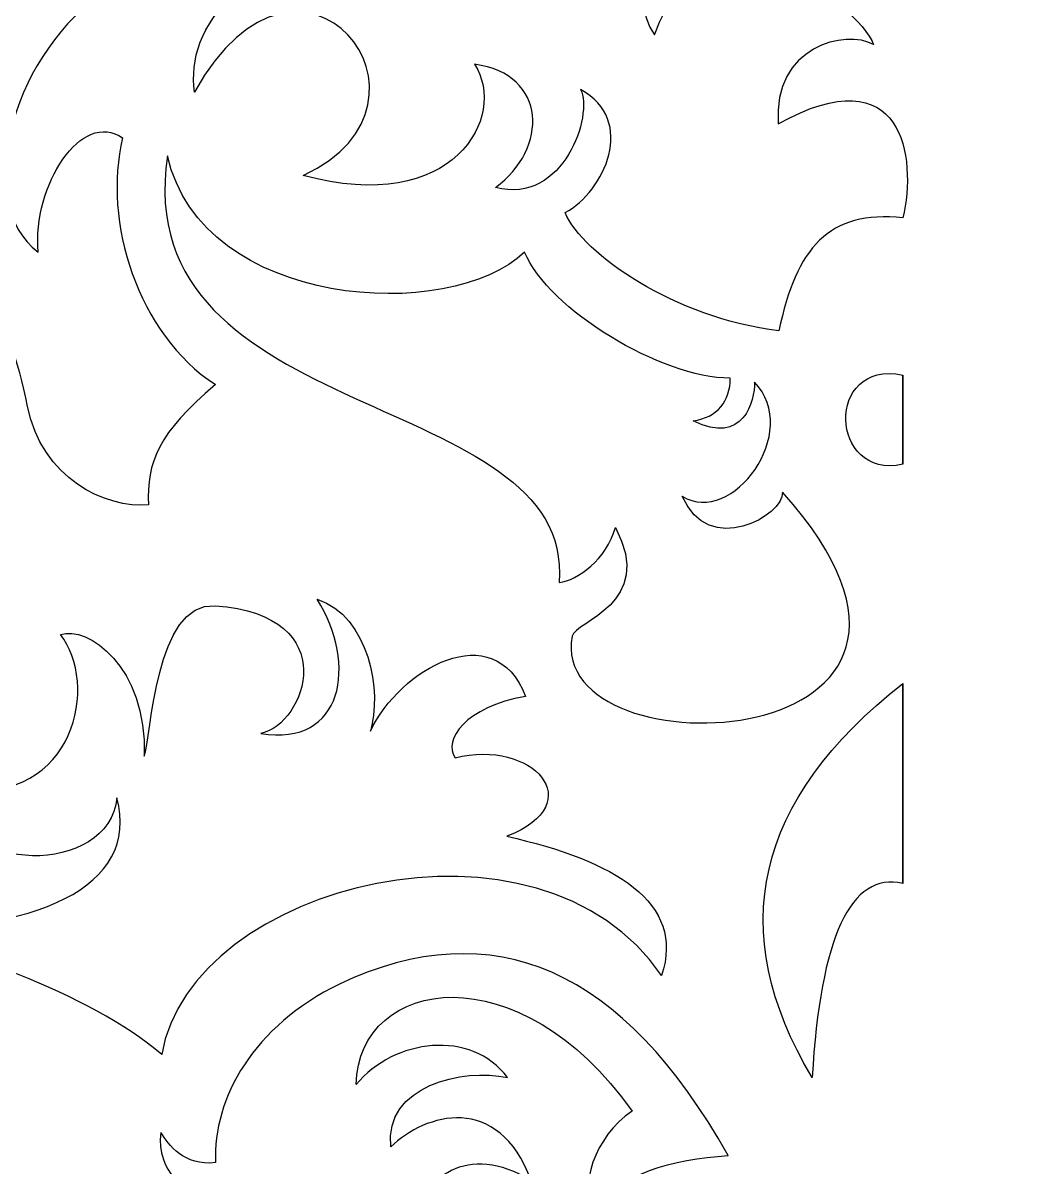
# Model space of a CAD drawing. Header units: centimetres. Extents: x -29.4 to 30.6, y -40.2 to 38.1.
# Drawn here: x -12.02 to -1.53, y -3.93 to 8.11 of the extents above; entities that cross this region are included whole.
import ezdxf

# ---------------------------------------------------------------- set-up
doc = ezdxf.new("R2010")
doc.units = ezdxf.units.CM
doc.header["$MEASUREMENT"] = 0
doc.layers.add('layer 1', color=7, linetype='Continuous')

msp = doc.modelspace()

# ---------------------------------------------------------------- linework, layer by layer
at = {"layer": 'layer 1', "color": 114}
for points, knots in [([(-4.07324, 7.04631), (-4.13477, 7.85797), (-3.36093, 8.04449), (-3.07043, 7.87772), (-3.07043, 7.87772), (-3.22856, 8.30814), (-4.82888, 9.48634), (-5.37563, 7.98105), (-5.37563, 7.98105), (-5.66542, 8.40917), (-5.35908, 8.84633), (-4.92563, 8.94902), (-4.92563, 8.94902), (-5.21046, 9.39373), (-5.91881, 9.41572), (-6.20981, 9.32859), (-6.20981, 9.32859), (-5.96113, 9.01009), (-5.66331, 8.1174), (-6.61206, 8.20615), (-6.61206, 8.20615), (-6.21747, 8.67587), (-6.49837, 9.0052), (-6.60876, 9.15041), (-6.60876, 9.15041), (-6.64347, 8.94345), (-7.10775, 8.58779), (-7.42287, 8.8944), (-7.42287, 8.8944), (-7.5954, 9.06227), (-8.05501, 8.67405), (-8.06243, 8.39973), (-8.06243, 8.39973), (-8.29441, 8.66021), (-8.01162, 9.00852), (-7.83886, 9.04355), (-7.83886, 9.04355), (-9.78141, 8.88962), (-10.30503, 8.05436), (-10.21168, 7.37923), (-10.21168, 7.37923), (-9.10234, 9.38557), (-7.40385, 7.2694), (-9.06851, 6.50255), (-9.06851, 6.50255), (-7.49223, 6.06712), (-6.91101, 7.12407), (-7.26852, 7.6716), (-7.26852, 7.6716), (-6.49364, 7.56633), (-6.49058, 6.78263), (-7.0477, 6.37427), (-7.0477, 6.37427), (-6.32335, 6.18964), (-6.01783, 7.14654), (-6.1522, 7.40545), (-6.1522, 7.40545), (-5.55701, 7.08061), (-5.90066, 6.33269), (-6.3156, 6.11172), (-6.3156, 6.11172), (-6.12973, 5.67545), (-5.1638, 5.00105), (-4.06655, 4.86872), (-4.06655, 4.86872), (-3.88226, 5.73901), (-3.5431, 6.14016), (-2.76308, 6.0551), (-2.76308, 6.0551), (-2.61283, 6.69002), (-2.75662, 7.77304), (-4.07324, 7.04631)], [0, 0, 0, 0, 0.05263158, 0.05263158, 0.05263158, 0.05263158, 0.10526316, 0.10526316, 0.10526316, 0.10526316, 0.15789474, 0.15789474, 0.15789474, 0.15789474, 0.21052632, 0.21052632, 0.21052632, 0.21052632, 0.26315789, 0.26315789, 0.26315789, 0.26315789, 0.31578947, 0.31578947, 0.31578947, 0.31578947, 0.36842105, 0.36842105, 0.36842105, 0.36842105, 0.42105263, 0.42105263, 0.42105263, 0.42105263, 0.47368421, 0.47368421, 0.47368421, 0.47368421, 0.52631579, 0.52631579, 0.52631579, 0.52631579, 0.57894737, 0.57894737, 0.57894737, 0.57894737, 0.63157895, 0.63157895, 0.63157895, 0.63157895, 0.68421053, 0.68421053, 0.68421053, 0.68421053, 0.73684211, 0.73684211, 0.73684211, 0.73684211, 0.78947368, 0.78947368, 0.78947368, 0.78947368, 0.84210526, 0.84210526, 0.84210526, 0.84210526, 0.89473684, 0.89473684, 0.89473684, 0.89473684, 1, 1, 1, 1]), ([(-13.2851, 5.78479), (-12.53322, 5.63461), (-12.16932, 5.06395), (-11.96804, 4.0728), (-11.96804, 4.0728), (-11.82321, 3.31901), (-11.14175, 2.99507), (-10.69641, 3.0366), (-10.69641, 3.0366), (-10.71908, 3.49145), (-10.59323, 3.79153), (-9.99274, 4.30212), (-9.99274, 4.30212), (-10.81199, 4.84002), (-11.1811, 6.01505), (-10.96916, 6.89607), (-10.96916, 6.89607), (-11.39783, 7.20143), (-11.92155, 6.39198), (-11.8569, 5.69618), (-11.8569, 5.69618), (-12.54872, 6.22179), (-12.14029, 7.70702), (-11.23122, 8.3828), (-11.23122, 8.3828), (-11.69305, 8.71194), (-12.66959, 8.84706), (-12.90663, 8.51796), (-12.90663, 8.51796), (-12.50222, 8.50503), (-12.47812, 6.60543), (-13.2851, 5.78479)], [0, 0, 0, 0, 0.11111111, 0.11111111, 0.11111111, 0.11111111, 0.22222222, 0.22222222, 0.22222222, 0.22222222, 0.33333333, 0.33333333, 0.33333333, 0.33333333, 0.44444444, 0.44444444, 0.44444444, 0.44444444, 0.55555556, 0.55555556, 0.55555556, 0.55555556, 0.66666667, 0.66666667, 0.66666667, 0.66666667, 0.77777778, 0.77777778, 0.77777778, 0.77777778, 1, 1, 1, 1]), ([(-10.49682, 6.70836), (-10.13731, 5.09325), (-7.51661, 4.94248), (-6.74181, 5.69583), (-6.74181, 5.69583), (-6.48943, 5.08941), (-5.30482, 4.37394), (-4.57809, 4.36949), (-4.57809, 4.36949), (-4.57555, 4.13186), (-4.71426, 3.9532), (-4.96843, 3.92275), (-4.96843, 3.92275), (-4.43667, 3.65535), (-4.31975, 4.13259), (-4.32318, 4.32982), (-4.32318, 4.32982), (-3.8192, 3.80535), (-4.55847, 2.80264), (-5.08296, 3.12919), (-5.08296, 3.12919), (-4.80939, 2.47299), (-4.01193, 2.92709), (-4.02869, 3.17191), (-4.02869, 3.17191), (-1.52953, 0.37237), (-6.5111, 0.17532), (-6.24195, 1.65684), (-6.24195, 1.65684), (-6.21352, 1.81335), (-5.35793, 1.99056), (-5.78604, 2.80146), (-5.78604, 2.80146), (-5.87759, 2.46185), (-6.18293, 2.24318), (-6.37843, 2.22263), (-6.37843, 2.22263), (-6.21382, 4.28153), (-10.92754, 3.8473), (-10.49682, 6.70836)], [0, 0, 0, 0, 0.09090909, 0.09090909, 0.09090909, 0.09090909, 0.18181818, 0.18181818, 0.18181818, 0.18181818, 0.27272727, 0.27272727, 0.27272727, 0.27272727, 0.36363636, 0.36363636, 0.36363636, 0.36363636, 0.45454545, 0.45454545, 0.45454545, 0.45454545, 0.54545455, 0.54545455, 0.54545455, 0.54545455, 0.63636364, 0.63636364, 0.63636364, 0.63636364, 0.72727273, 0.72727273, 0.72727273, 0.72727273, 0.81818182, 0.81818182, 0.81818182, 0.81818182, 1, 1, 1, 1]), ([(-2.76308, 6.05509), (-2.76308, 6.05509), (-2.76308, 6.0551), (-2.76308, 6.0551), (-2.76308, 6.0551), (-2.76308, 6.0551), (-2.76308, 6.05509), (-2.76308, 6.05509)], [0, 0, 0, 0, 0.33333333, 0.33333333, 0.33333333, 0.33333333, 1, 1, 1, 1]), ([(-2.76308, 4.40318), (-3.58895, 4.5697), (-3.5382, 3.29824), (-2.76308, 3.4646), (-2.76308, 3.4646), (-2.76308, 3.86256), (-2.76308, 4.17542), (-2.76308, 4.40318)], [0, 0, 0, 0, 0.33333333, 0.33333333, 0.33333333, 0.33333333, 1, 1, 1, 1]), ([(-2.76308, 3.46458), (-2.76308, 3.46458), (-2.76308, 3.4646), (-2.76308, 3.4646), (-2.76308, 3.4646), (-2.76308, 3.4646), (-2.76308, 4.40318), (-2.76308, 4.40318), (-2.76308, 4.40318), (-2.76308, 4.40318), (-2.76308, 4.40319), (-2.76308, 4.40319), (-2.76308, 4.40319), (-2.76308, 4.40319), (-2.76308, 3.46458), (-2.76308, 3.46458)], [0, 0, 0, 0, 0.2, 0.2, 0.2, 0.2, 0.4, 0.4, 0.4, 0.4, 0.6, 0.6, 0.6, 0.6, 1, 1, 1, 1]), ([(-8.92332, 2.04545), (-8.49434, 1.3602), (-8.64798, 0.491), (-9.51482, 0.63381), (-9.51482, 0.63381), (-9.04775, 0.72885), (-8.62492, 1.87298), (-9.99579, 1.97763), (-9.99579, 1.97763), (-10.62976, 2.02602), (-10.66894, 0.5812), (-10.74182, 0.39353), (-10.74182, 0.39353), (-10.7141, 1.3433), (-11.33791, 1.77144), (-11.62385, 1.6738), (-11.62385, 1.6738), (-11.21443, 1.16875), (-11.45813, -0.10561), (-12.68872, 0.04072), (-12.68872, 0.04072), (-12.77612, -0.87033), (-11.09603, -0.86798), (-11.02945, -0.04198), (-11.02945, -0.04198), (-10.77822, -0.99265), (-11.89499, -1.45501), (-13.55785, -1.4386), (-13.55785, -1.4386), (-12.81102, -1.58376), (-11.30433, -2.09701), (-10.55749, -2.74275), (-10.55749, -2.74275), (-10.25918, -0.93779), (-6.5745, -0.02846), (-5.29979, -1.91171), (-5.29979, -1.91171), (-5.04734, -1.13709), (-5.79656, -0.70338), (-6.92691, -0.44745), (-6.92691, -0.44745), (-6.03542, -0.09808), (-6.66438, 0.58265), (-7.4719, 0.37851), (-7.4719, 0.37851), (-7.59805, 0.56373), (-7.36584, 0.91414), (-6.73011, 1.02426), (-6.73011, 1.02426), (-7.06446, 1.88026), (-8.05782, 1.30959), (-8.36308, 0.65634), (-8.36308, 0.65634), (-8.23928, 1.06691), (-8.37604, 1.86848), (-8.92332, 2.04545)], [0, 0, 0, 0, 0.06666667, 0.06666667, 0.06666667, 0.06666667, 0.13333333, 0.13333333, 0.13333333, 0.13333333, 0.2, 0.2, 0.2, 0.2, 0.26666667, 0.26666667, 0.26666667, 0.26666667, 0.33333333, 0.33333333, 0.33333333, 0.33333333, 0.4, 0.4, 0.4, 0.4, 0.46666667, 0.46666667, 0.46666667, 0.46666667, 0.53333333, 0.53333333, 0.53333333, 0.53333333, 0.6, 0.6, 0.6, 0.6, 0.66666667, 0.66666667, 0.66666667, 0.66666667, 0.73333333, 0.73333333, 0.73333333, 0.73333333, 0.8, 0.8, 0.8, 0.8, 0.86666667, 0.86666667, 0.86666667, 0.86666667, 1, 1, 1, 1]), ([(-2.76308, 1.16001), (-4.32184, -0.06153), (-4.63956, -1.44328), (-3.71624, -2.98523), (-3.71624, -2.98523), (-3.63022, -1.50336), (-3.3125, -0.8225), (-2.76308, -0.94265), (-2.76308, -0.94265), (-2.76308, -0.94265), (-2.76308, -0.94263), (-2.76308, -0.94263), (-2.76308, -0.94263), (-2.76308, -0.94263), (-2.76308, -0.89131), (-2.76308, -0.89131), (-2.76308, -0.89131), (-2.76308, -0.89131), (-2.76308, -0.84057), (-2.76308, -0.84057), (-2.76308, -0.84057), (-2.76308, -0.84057), (-2.76308, -0.7904), (-2.76308, -0.7904), (-2.76308, -0.7904), (-2.76308, -0.7904), (-2.76308, -0.74083), (-2.76308, -0.74083), (-2.76308, -0.74083), (-2.76308, -0.74083), (-2.76308, -0.69184), (-2.76308, -0.69184), (-2.76308, -0.69184), (-2.76308, -0.69184), (-2.76308, -0.64344), (-2.76308, -0.64344), (-2.76308, -0.64344), (-2.76308, -0.64344), (-2.76308, -0.59563), (-2.76308, -0.59563), (-2.76308, -0.59563), (-2.76308, -0.59563), (-2.76308, -0.5484), (-2.76308, -0.5484), (-2.76308, -0.5484), (-2.76308, -0.5484), (-2.76308, -0.50176), (-2.76308, -0.50176), (-2.76308, -0.50176), (-2.76308, -0.50176), (-2.76308, -0.45571), (-2.76308, -0.45571), (-2.76308, -0.45571), (-2.76308, -0.45571), (-2.76308, -0.41024), (-2.76308, -0.41024), (-2.76308, -0.41024), (-2.76308, -0.41024), (-2.76308, -0.36536), (-2.76308, -0.36536), (-2.76308, -0.36536), (-2.76308, -0.36536), (-2.76308, -0.32106), (-2.76308, -0.32106), (-2.76308, -0.32106), (-2.76308, -0.32106), (-2.76308, -0.27735), (-2.76308, -0.27735), (-2.76308, -0.27735), (-2.76308, -0.27735), (-2.76308, -0.23423), (-2.76308, -0.23423), (-2.76308, -0.23423), (-2.76308, -0.23423), (-2.76308, -0.1917), (-2.76308, -0.1917), (-2.76308, -0.1917), (-2.76308, -0.1917), (-2.76308, 0.08962), (-2.76308, 0.08962), (-2.76308, 0.08962), (-2.76308, 0.08962), (-2.76308, 0.12746), (-2.76308, 0.12746), (-2.76308, 0.12746), (-2.76308, 0.12746), (-2.76308, 0.16471), (-2.76308, 0.16471), (-2.76308, 0.16471), (-2.76308, 0.16471), (-2.76308, 0.20138), (-2.76308, 0.20138), (-2.76308, 0.20138), (-2.76308, 0.20138), (-2.76308, 0.23746), (-2.76308, 0.23746), (-2.76308, 0.23746), (-2.76308, 0.23746), (-2.76308, 0.27295), (-2.76308, 0.27295), (-2.76308, 0.27295), (-2.76308, 0.27295), (-2.76308, 0.30786), (-2.76308, 0.30786), (-2.76308, 0.30786), (-2.76308, 0.30786), (-2.76308, 0.34218), (-2.76308, 0.34218), (-2.76308, 0.34218), (-2.76308, 0.34218), (-2.76308, 0.37591), (-2.76308, 0.37591), (-2.76308, 0.37591), (-2.76308, 0.37591), (-2.76308, 0.40906), (-2.76308, 0.40906), (-2.76308, 0.40906), (-2.76308, 0.40906), (-2.76308, 0.44162), (-2.76308, 0.44162), (-2.76308, 0.44162), (-2.76308, 0.44162), (-2.76308, 0.4736), (-2.76308, 0.4736), (-2.76308, 0.4736), (-2.76308, 0.4736), (-2.76308, 0.50498), (-2.76308, 0.50498), (-2.76308, 0.50498), (-2.76308, 0.50498), (-2.76308, 0.53579), (-2.76308, 0.53579), (-2.76308, 0.53579), (-2.76308, 0.53579), (-2.76308, 0.566), (-2.76308, 0.566), (-2.76308, 0.566), (-2.76308, 0.566), (-2.76308, 0.59563), (-2.76308, 0.59563), (-2.76308, 0.59563), (-2.76308, 0.59563), (-2.76308, 0.62467), (-2.76308, 0.62467), (-2.76308, 0.62467), (-2.76308, 0.62467), (-2.76308, 0.65312), (-2.76308, 0.65312), (-2.76308, 0.65312), (-2.76308, 0.65312), (-2.76308, 0.68099), (-2.76308, 0.68099), (-2.76308, 0.68099), (-2.76308, 0.68099), (-2.76308, 0.70827), (-2.76308, 0.70827), (-2.76308, 0.70827), (-2.76308, 0.70827), (-2.76308, 0.73496), (-2.76308, 0.73496), (-2.76308, 0.73496), (-2.76308, 0.73496), (-2.76308, 0.76107), (-2.76308, 0.76107), (-2.76308, 0.76107), (-2.76308, 0.76107), (-2.76308, 0.78659), (-2.76308, 0.78659), (-2.76308, 0.78659), (-2.76308, 0.78659), (-2.76308, 0.81152), (-2.76308, 0.81152), (-2.76308, 0.81152), (-2.76308, 0.81152), (-2.76308, 0.83587), (-2.76308, 0.83587), (-2.76308, 0.83587), (-2.76308, 0.83587), (-2.76308, 0.85963), (-2.76308, 0.85963), (-2.76308, 0.85963), (-2.76308, 0.85963), (-2.76308, 0.88281), (-2.76308, 0.88281), (-2.76308, 0.88281), (-2.76308, 0.88281), (-2.76308, 0.9054), (-2.76308, 0.9054), (-2.76308, 0.9054), (-2.76308, 0.9054), (-2.76308, 0.92739), (-2.76308, 0.92739), (-2.76308, 0.92739), (-2.76308, 0.92739), (-2.76308, 0.94881), (-2.76308, 0.94881), (-2.76308, 0.94881), (-2.76308, 0.94881), (-2.76308, 1.0286), (-2.76308, 1.0286), (-2.76308, 1.0286), (-2.76308, 1.0286), (-2.76308, 1.04707), (-2.76308, 1.04707), (-2.76308, 1.04707), (-2.76308, 1.04707), (-2.76308, 1.06497), (-2.76308, 1.06497), (-2.76308, 1.06497), (-2.76308, 1.06497), (-2.76308, 1.08228), (-2.76308, 1.08228), (-2.76308, 1.08228), (-2.76308, 1.08228), (-2.76308, 1.099), (-2.76308, 1.099), (-2.76308, 1.099), (-2.76308, 1.099), (-2.76308, 1.11513), (-2.76308, 1.11513), (-2.76308, 1.11513), (-2.76308, 1.11513), (-2.76308, 1.13068), (-2.76308, 1.13068), (-2.76308, 1.13068), (-2.76308, 1.13068), (-2.76308, 1.14564), (-2.76308, 1.14564), (-2.76308, 1.14564), (-2.76308, 1.14564), (-2.76308, 1.16001), (-2.76308, 1.16001)], [0, 0, 0, 0, 0.01694915, 0.01694915, 0.01694915, 0.01694915, 0.03389831, 0.03389831, 0.03389831, 0.03389831, 0.05084746, 0.05084746, 0.05084746, 0.05084746, 0.06779661, 0.06779661, 0.06779661, 0.06779661, 0.08474576, 0.08474576, 0.08474576, 0.08474576, 0.10169492, 0.10169492, 0.10169492, 0.10169492, 0.11864407, 0.11864407, 0.11864407, 0.11864407, 0.13559322, 0.13559322, 0.13559322, 0.13559322, 0.15254237, 0.15254237, 0.15254237, 0.15254237, 0.16949153, 0.16949153, 0.16949153, 0.16949153, 0.18644068, 0.18644068, 0.18644068, 0.18644068, 0.20338983, 0.20338983, 0.20338983, 0.20338983, 0.22033898, 0.22033898, 0.22033898, 0.22033898, 0.23728814, 0.23728814, 0.23728814, 0.23728814, 0.25423729, 0.25423729, 0.25423729, 0.25423729, 0.27118644, 0.27118644, 0.27118644, 0.27118644, 0.28813559, 0.28813559, 0.28813559, 0.28813559, 0.30508475, 0.30508475, 0.30508475, 0.30508475, 0.3220339, 0.3220339, 0.3220339, 0.3220339, 0.33898305, 0.33898305, 0.33898305, 0.33898305, 0.3559322, 0.3559322, 0.3559322, 0.3559322, 0.37288136, 0.37288136, 0.37288136, 0.37288136, 0.38983051, 0.38983051, 0.38983051, 0.38983051, 0.40677966, 0.40677966, 0.40677966, 0.40677966, 0.42372881, 0.42372881, 0.42372881, 0.42372881, 0.44067797, 0.44067797, 0.44067797, 0.44067797, 0.45762712, 0.45762712, 0.45762712, 0.45762712, 0.47457627, 0.47457627, 0.47457627, 0.47457627, 0.49152542, 0.49152542, 0.49152542, 0.49152542, 0.50847458, 0.50847458, 0.50847458, 0.50847458, 0.52542373, 0.52542373, 0.52542373, 0.52542373, 0.54237288, 0.54237288, 0.54237288, 0.54237288, 0.55932203, 0.55932203, 0.55932203, 0.55932203, 0.57627119, 0.57627119, 0.57627119, 0.57627119, 0.59322034, 0.59322034, 0.59322034, 0.59322034, 0.61016949, 0.61016949, 0.61016949, 0.61016949, 0.62711864, 0.62711864, 0.62711864, 0.62711864, 0.6440678, 0.6440678, 0.6440678, 0.6440678, 0.66101695, 0.66101695, 0.66101695, 0.66101695, 0.6779661, 0.6779661, 0.6779661, 0.6779661, 0.69491525, 0.69491525, 0.69491525, 0.69491525, 0.71186441, 0.71186441, 0.71186441, 0.71186441, 0.72881356, 0.72881356, 0.72881356, 0.72881356, 0.74576271, 0.74576271, 0.74576271, 0.74576271, 0.76271186, 0.76271186, 0.76271186, 0.76271186, 0.77966102, 0.77966102, 0.77966102, 0.77966102, 0.79661017, 0.79661017, 0.79661017, 0.79661017, 0.81355932, 0.81355932, 0.81355932, 0.81355932, 0.83050847, 0.83050847, 0.83050847, 0.83050847, 0.84745763, 0.84745763, 0.84745763, 0.84745763, 0.86440678, 0.86440678, 0.86440678, 0.86440678, 0.88135593, 0.88135593, 0.88135593, 0.88135593, 0.89830508, 0.89830508, 0.89830508, 0.89830508, 0.91525424, 0.91525424, 0.91525424, 0.91525424, 0.93220339, 0.93220339, 0.93220339, 0.93220339, 0.94915254, 0.94915254, 0.94915254, 0.94915254, 0.96610169, 0.96610169, 0.96610169, 0.96610169, 1, 1, 1, 1]), ([(-2.76308, -0.94263), (-2.76308, -0.94263), (-2.76308, -0.89131), (-2.76308, -0.89131), (-2.76308, -0.89131), (-2.76308, -0.89131), (-2.76308, -0.84057), (-2.76308, -0.84057), (-2.76308, -0.84057), (-2.76308, -0.84057), (-2.76308, -0.7904), (-2.76308, -0.7904), (-2.76308, -0.7904), (-2.76308, -0.7904), (-2.76308, -0.74083), (-2.76308, -0.74083), (-2.76308, -0.74083), (-2.76308, -0.74083), (-2.76308, -0.69184), (-2.76308, -0.69184), (-2.76308, -0.69184), (-2.76308, -0.69184), (-2.76308, -0.64344), (-2.76308, -0.64344), (-2.76308, -0.64344), (-2.76308, -0.64344), (-2.76308, -0.59563), (-2.76308, -0.59563), (-2.76308, -0.59563), (-2.76308, -0.59563), (-2.76308, -0.5484), (-2.76308, -0.5484), (-2.76308, -0.5484), (-2.76308, -0.5484), (-2.76308, -0.50176), (-2.76308, -0.50176), (-2.76308, -0.50176), (-2.76308, -0.50176), (-2.76308, -0.45571), (-2.76308, -0.45571), (-2.76308, -0.45571), (-2.76308, -0.45571), (-2.76308, -0.41024), (-2.76308, -0.41024), (-2.76308, -0.41024), (-2.76308, -0.41024), (-2.76308, -0.36536), (-2.76308, -0.36536), (-2.76308, -0.36536), (-2.76308, -0.36536), (-2.76308, -0.32106), (-2.76308, -0.32106), (-2.76308, -0.32106), (-2.76308, -0.32106), (-2.76308, -0.27735), (-2.76308, -0.27735), (-2.76308, -0.27735), (-2.76308, -0.27735), (-2.76308, -0.23423), (-2.76308, -0.23423), (-2.76308, -0.23423), (-2.76308, -0.23423), (-2.76308, -0.1917), (-2.76308, -0.1917), (-2.76308, -0.1917), (-2.76308, -0.1917), (-2.76308, 0.08962), (-2.76308, 0.08962), (-2.76308, 0.08962), (-2.76308, 0.08962), (-2.76308, 0.12746), (-2.76308, 0.12746), (-2.76308, 0.12746), (-2.76308, 0.12746), (-2.76308, 0.16471), (-2.76308, 0.16471), (-2.76308, 0.16471), (-2.76308, 0.16471), (-2.76308, 0.20138), (-2.76308, 0.20138), (-2.76308, 0.20138), (-2.76308, 0.20138), (-2.76308, 0.23746), (-2.76308, 0.23746), (-2.76308, 0.23746), (-2.76308, 0.23746), (-2.76308, 0.27295), (-2.76308, 0.27295), (-2.76308, 0.27295), (-2.76308, 0.27295), (-2.76308, 0.30786), (-2.76308, 0.30786), (-2.76308, 0.30786), (-2.76308, 0.30786), (-2.76308, 0.34218), (-2.76308, 0.34218), (-2.76308, 0.34218), (-2.76308, 0.34218), (-2.76308, 0.37591), (-2.76308, 0.37591), (-2.76308, 0.37591), (-2.76308, 0.37591), (-2.76308, 0.40906), (-2.76308, 0.40906), (-2.76308, 0.40906), (-2.76308, 0.40906), (-2.76308, 0.44162), (-2.76308, 0.44162), (-2.76308, 0.44162), (-2.76308, 0.44162), (-2.76308, 0.4736), (-2.76308, 0.4736), (-2.76308, 0.4736), (-2.76308, 0.4736), (-2.76308, 0.50498), (-2.76308, 0.50498), (-2.76308, 0.50498), (-2.76308, 0.50498), (-2.76308, 0.53579), (-2.76308, 0.53579), (-2.76308, 0.53579), (-2.76308, 0.53579), (-2.76308, 0.566), (-2.76308, 0.566), (-2.76308, 0.566), (-2.76308, 0.566), (-2.76308, 0.59563), (-2.76308, 0.59563), (-2.76308, 0.59563), (-2.76308, 0.59563), (-2.76308, 0.62467), (-2.76308, 0.62467), (-2.76308, 0.62467), (-2.76308, 0.62467), (-2.76308, 0.65312), (-2.76308, 0.65312), (-2.76308, 0.65312), (-2.76308, 0.65312), (-2.76308, 0.68099), (-2.76308, 0.68099), (-2.76308, 0.68099), (-2.76308, 0.68099), (-2.76308, 0.70827), (-2.76308, 0.70827), (-2.76308, 0.70827), (-2.76308, 0.70827), (-2.76308, 0.73496), (-2.76308, 0.73496), (-2.76308, 0.73496), (-2.76308, 0.73496), (-2.76308, 0.76107), (-2.76308, 0.76107), (-2.76308, 0.76107), (-2.76308, 0.76107), (-2.76308, 0.78659), (-2.76308, 0.78659), (-2.76308, 0.78659), (-2.76308, 0.78659), (-2.76308, 0.81152), (-2.76308, 0.81152), (-2.76308, 0.81152), (-2.76308, 0.81152), (-2.76308, 0.83587), (-2.76308, 0.83587), (-2.76308, 0.83587), (-2.76308, 0.83587), (-2.76308, 0.85963), (-2.76308, 0.85963), (-2.76308, 0.85963), (-2.76308, 0.85963), (-2.76308, 0.88281), (-2.76308, 0.88281), (-2.76308, 0.88281), (-2.76308, 0.88281), (-2.76308, 0.9054), (-2.76308, 0.9054), (-2.76308, 0.9054), (-2.76308, 0.9054), (-2.76308, 0.92739), (-2.76308, 0.92739), (-2.76308, 0.92739), (-2.76308, 0.92739), (-2.76308, 0.94881), (-2.76308, 0.94881), (-2.76308, 0.94881), (-2.76308, 0.94881), (-2.76308, 1.0286), (-2.76308, 1.0286), (-2.76308, 1.0286), (-2.76308, 1.0286), (-2.76308, 1.04707), (-2.76308, 1.04707), (-2.76308, 1.04707), (-2.76308, 1.04707), (-2.76308, 1.06497), (-2.76308, 1.06497), (-2.76308, 1.06497), (-2.76308, 1.06497), (-2.76308, 1.08228), (-2.76308, 1.08228), (-2.76308, 1.08228), (-2.76308, 1.08228), (-2.76308, 1.099), (-2.76308, 1.099), (-2.76308, 1.099), (-2.76308, 1.099), (-2.76308, 1.11513), (-2.76308, 1.11513), (-2.76308, 1.11513), (-2.76308, 1.11513), (-2.76308, 1.13068), (-2.76308, 1.13068), (-2.76308, 1.13068), (-2.76308, 1.13068), (-2.76308, 1.14564), (-2.76308, 1.14564), (-2.76308, 1.14564), (-2.76308, 1.14564), (-2.76308, 1.16001), (-2.76308, 1.16001), (-2.76308, 1.16001), (-2.76308, 1.16001), (-2.76308, 1.16003), (-2.76308, 1.16003), (-2.76308, 1.16003), (-2.76308, 1.16003), (-2.76308, -0.94263), (-2.76308, -0.94263)], [0, 0, 0, 0, 0.01724138, 0.01724138, 0.01724138, 0.01724138, 0.03448276, 0.03448276, 0.03448276, 0.03448276, 0.05172414, 0.05172414, 0.05172414, 0.05172414, 0.06896552, 0.06896552, 0.06896552, 0.06896552, 0.0862069, 0.0862069, 0.0862069, 0.0862069, 0.10344828, 0.10344828, 0.10344828, 0.10344828, 0.12068966, 0.12068966, 0.12068966, 0.12068966, 0.13793103, 0.13793103, 0.13793103, 0.13793103, 0.15517241, 0.15517241, 0.15517241, 0.15517241, 0.17241379, 0.17241379, 0.17241379, 0.17241379, 0.18965517, 0.18965517, 0.18965517, 0.18965517, 0.20689655, 0.20689655, 0.20689655, 0.20689655, 0.22413793, 0.22413793, 0.22413793, 0.22413793, 0.24137931, 0.24137931, 0.24137931, 0.24137931, 0.25862069, 0.25862069, 0.25862069, 0.25862069, 0.27586207, 0.27586207, 0.27586207, 0.27586207, 0.29310345, 0.29310345, 0.29310345, 0.29310345, 0.31034483, 0.31034483, 0.31034483, 0.31034483, 0.32758621, 0.32758621, 0.32758621, 0.32758621, 0.34482759, 0.34482759, 0.34482759, 0.34482759, 0.36206897, 0.36206897, 0.36206897, 0.36206897, 0.37931034, 0.37931034, 0.37931034, 0.37931034, 0.39655172, 0.39655172, 0.39655172, 0.39655172, 0.4137931, 0.4137931, 0.4137931, 0.4137931, 0.43103448, 0.43103448, 0.43103448, 0.43103448, 0.44827586, 0.44827586, 0.44827586, 0.44827586, 0.46551724, 0.46551724, 0.46551724, 0.46551724, 0.48275862, 0.48275862, 0.48275862, 0.48275862, 0.5, 0.5, 0.5, 0.5, 0.51724138, 0.51724138, 0.51724138, 0.51724138, 0.53448276, 0.53448276, 0.53448276, 0.53448276, 0.55172414, 0.55172414, 0.55172414, 0.55172414, 0.56896552, 0.56896552, 0.56896552, 0.56896552, 0.5862069, 0.5862069, 0.5862069, 0.5862069, 0.60344828, 0.60344828, 0.60344828, 0.60344828, 0.62068966, 0.62068966, 0.62068966, 0.62068966, 0.63793103, 0.63793103, 0.63793103, 0.63793103, 0.65517241, 0.65517241, 0.65517241, 0.65517241, 0.67241379, 0.67241379, 0.67241379, 0.67241379, 0.68965517, 0.68965517, 0.68965517, 0.68965517, 0.70689655, 0.70689655, 0.70689655, 0.70689655, 0.72413793, 0.72413793, 0.72413793, 0.72413793, 0.74137931, 0.74137931, 0.74137931, 0.74137931, 0.75862069, 0.75862069, 0.75862069, 0.75862069, 0.77586207, 0.77586207, 0.77586207, 0.77586207, 0.79310345, 0.79310345, 0.79310345, 0.79310345, 0.81034483, 0.81034483, 0.81034483, 0.81034483, 0.82758621, 0.82758621, 0.82758621, 0.82758621, 0.84482759, 0.84482759, 0.84482759, 0.84482759, 0.86206897, 0.86206897, 0.86206897, 0.86206897, 0.87931034, 0.87931034, 0.87931034, 0.87931034, 0.89655172, 0.89655172, 0.89655172, 0.89655172, 0.9137931, 0.9137931, 0.9137931, 0.9137931, 0.93103448, 0.93103448, 0.93103448, 0.93103448, 0.94827586, 0.94827586, 0.94827586, 0.94827586, 0.96551724, 0.96551724, 0.96551724, 0.96551724, 1, 1, 1, 1]), ([(-6.0236, -4.45213), (-6.16973, -4.12677), (-6.01093, -3.61097), (-5.60942, -3.33808), (-5.60942, -3.33808), (-6.79265, -1.66539), (-8.47957, -1.91097), (-8.5133, -3.05882), (-8.5133, -3.05882), (-8.11584, -2.57575), (-7.29861, -2.47289), (-6.92077, -2.98491), (-6.92077, -2.98491), (-7.38868, -2.88253), (-8.21785, -3.06668), (-8.14909, -3.71387), (-8.14909, -3.71387), (-7.78459, -3.36036), (-7.01857, -3.13872), (-6.67192, -4.06511), (-6.67192, -4.06511), (-7.35232, -3.65213), (-7.7928, -4.03812), (-7.97911, -4.54403), (-7.97911, -4.54403), (-7.47154, -4.37455), (-6.67473, -4.43236), (-6.67101, -5.01618), (-6.67101, -5.01618), (-7.0397, -5.54041), (-7.26301, -6.66539), (-7.28959, -6.9993), (-7.28959, -6.9993), (-7.58414, -6.58557), (-8.74023, -5.78965), (-9.20483, -6.0337), (-9.20483, -6.0337), (-9.97073, -6.60359), (-10.00933, -5.76067), (-10.99117, -6.01868), (-10.99117, -6.01868), (-10.64803, -6.44919), (-10.83979, -6.6294), (-11.56644, -6.55931), (-11.56644, -6.55931), (-11.43524, -6.27148), (-11.45542, -5.79843), (-11.62699, -5.14016), (-11.62699, -5.14016), (-9.13555, -4.33308), (-10.67913, -4.39306), (-10.56671, -3.56324), (-10.56671, -3.56324), (-10.48547, -3.68933), (-10.32447, -3.91911), (-9.99139, -3.87906), (-9.99139, -3.87906), (-10.02166, -3.1982), (-9.58765, -2.44182), (-8.68934, -2.00126), (-8.68934, -2.00126), (-7.0643, -1.2403), (-5.70168, -1.84106), (-4.6015, -3.80354), (-4.6015, -3.80354), (-5.19701, -3.8536), (-5.73719, -3.9628), (-6.0236, -4.45213)], [0, 0, 0, 0, 0.05555556, 0.05555556, 0.05555556, 0.05555556, 0.11111111, 0.11111111, 0.11111111, 0.11111111, 0.16666667, 0.16666667, 0.16666667, 0.16666667, 0.22222222, 0.22222222, 0.22222222, 0.22222222, 0.27777778, 0.27777778, 0.27777778, 0.27777778, 0.33333333, 0.33333333, 0.33333333, 0.33333333, 0.38888889, 0.38888889, 0.38888889, 0.38888889, 0.44444444, 0.44444444, 0.44444444, 0.44444444, 0.5, 0.5, 0.5, 0.5, 0.55555556, 0.55555556, 0.55555556, 0.55555556, 0.61111111, 0.61111111, 0.61111111, 0.61111111, 0.66666667, 0.66666667, 0.66666667, 0.66666667, 0.72222222, 0.72222222, 0.72222222, 0.72222222, 0.77777778, 0.77777778, 0.77777778, 0.77777778, 0.83333333, 0.83333333, 0.83333333, 0.83333333, 0.88888889, 0.88888889, 0.88888889, 0.88888889, 1, 1, 1, 1])]:
    msp.add_open_spline(points, degree=3, knots=knots, dxfattribs=at)
at = {"layer": 'layer 1', "color": 250, "lineweight": 20}
for points, knots in [([(-4.07324, 7.04631), (-4.13477, 7.85797), (-3.36093, 8.04449), (-3.07043, 7.87772), (-3.07043, 7.87772), (-3.22856, 8.30814), (-4.82888, 9.48634), (-5.37563, 7.98105), (-5.37563, 7.98105), (-5.66542, 8.40917), (-5.35908, 8.84633), (-4.92563, 8.94902), (-4.92563, 8.94902), (-5.21046, 9.39373), (-5.91881, 9.41572), (-6.20981, 9.32859), (-6.20981, 9.32859), (-5.96113, 9.01009), (-5.66331, 8.1174), (-6.61206, 8.20615), (-6.61206, 8.20615), (-6.21747, 8.67587), (-6.49837, 9.0052), (-6.60876, 9.15041), (-6.60876, 9.15041), (-6.64347, 8.94345), (-7.10775, 8.58779), (-7.42287, 8.8944), (-7.42287, 8.8944), (-7.5954, 9.06227), (-8.05501, 8.67405), (-8.06243, 8.39973), (-8.06243, 8.39973), (-8.29441, 8.66021), (-8.01162, 9.00852), (-7.83886, 9.04355), (-7.83886, 9.04355), (-9.78141, 8.88962), (-10.30503, 8.05436), (-10.21168, 7.37923), (-10.21168, 7.37923), (-9.10234, 9.38557), (-7.40385, 7.2694), (-9.06851, 6.50255), (-9.06851, 6.50255), (-7.49223, 6.06712), (-6.91101, 7.12407), (-7.26852, 7.6716), (-7.26852, 7.6716), (-6.49364, 7.56633), (-6.49058, 6.78263), (-7.0477, 6.37427), (-7.0477, 6.37427), (-6.32335, 6.18964), (-6.01783, 7.14654), (-6.1522, 7.40545), (-6.1522, 7.40545), (-5.55701, 7.08061), (-5.90066, 6.33269), (-6.3156, 6.11172), (-6.3156, 6.11172), (-6.12973, 5.67545), (-5.1638, 5.00105), (-4.06655, 4.86872), (-4.06655, 4.86872), (-3.88226, 5.73901), (-3.5431, 6.14016), (-2.76308, 6.0551), (-2.76308, 6.0551), (-2.61283, 6.69002), (-2.75662, 7.77304), (-4.07324, 7.04631)], [0, 0, 0, 0, 0.05263158, 0.05263158, 0.05263158, 0.05263158, 0.10526316, 0.10526316, 0.10526316, 0.10526316, 0.15789474, 0.15789474, 0.15789474, 0.15789474, 0.21052632, 0.21052632, 0.21052632, 0.21052632, 0.26315789, 0.26315789, 0.26315789, 0.26315789, 0.31578947, 0.31578947, 0.31578947, 0.31578947, 0.36842105, 0.36842105, 0.36842105, 0.36842105, 0.42105263, 0.42105263, 0.42105263, 0.42105263, 0.47368421, 0.47368421, 0.47368421, 0.47368421, 0.52631579, 0.52631579, 0.52631579, 0.52631579, 0.57894737, 0.57894737, 0.57894737, 0.57894737, 0.63157895, 0.63157895, 0.63157895, 0.63157895, 0.68421053, 0.68421053, 0.68421053, 0.68421053, 0.73684211, 0.73684211, 0.73684211, 0.73684211, 0.78947368, 0.78947368, 0.78947368, 0.78947368, 0.84210526, 0.84210526, 0.84210526, 0.84210526, 0.89473684, 0.89473684, 0.89473684, 0.89473684, 1, 1, 1, 1]), ([(-13.2851, 5.78479), (-12.53322, 5.63461), (-12.16932, 5.06395), (-11.96804, 4.0728), (-11.96804, 4.0728), (-11.82321, 3.31901), (-11.14175, 2.99507), (-10.69641, 3.0366), (-10.69641, 3.0366), (-10.71908, 3.49145), (-10.59323, 3.79153), (-9.99274, 4.30212), (-9.99274, 4.30212), (-10.81199, 4.84002), (-11.1811, 6.01505), (-10.96916, 6.89607), (-10.96916, 6.89607), (-11.39783, 7.20143), (-11.92155, 6.39198), (-11.8569, 5.69618), (-11.8569, 5.69618), (-12.54872, 6.22179), (-12.14029, 7.70702), (-11.23122, 8.3828), (-11.23122, 8.3828), (-11.69305, 8.71194), (-12.66959, 8.84706), (-12.90663, 8.51796), (-12.90663, 8.51796), (-12.50222, 8.50503), (-12.47812, 6.60543), (-13.2851, 5.78479)], [0, 0, 0, 0, 0.11111111, 0.11111111, 0.11111111, 0.11111111, 0.22222222, 0.22222222, 0.22222222, 0.22222222, 0.33333333, 0.33333333, 0.33333333, 0.33333333, 0.44444444, 0.44444444, 0.44444444, 0.44444444, 0.55555556, 0.55555556, 0.55555556, 0.55555556, 0.66666667, 0.66666667, 0.66666667, 0.66666667, 0.77777778, 0.77777778, 0.77777778, 0.77777778, 1, 1, 1, 1]), ([(-10.49682, 6.70836), (-10.13731, 5.09325), (-7.51661, 4.94248), (-6.74181, 5.69583), (-6.74181, 5.69583), (-6.48943, 5.08941), (-5.30482, 4.37394), (-4.57809, 4.36949), (-4.57809, 4.36949), (-4.57555, 4.13186), (-4.71426, 3.9532), (-4.96843, 3.92275), (-4.96843, 3.92275), (-4.43667, 3.65535), (-4.31975, 4.13259), (-4.32318, 4.32982), (-4.32318, 4.32982), (-3.8192, 3.80535), (-4.55847, 2.80264), (-5.08296, 3.12919), (-5.08296, 3.12919), (-4.80939, 2.47299), (-4.01193, 2.92709), (-4.02869, 3.17191), (-4.02869, 3.17191), (-1.52953, 0.37237), (-6.5111, 0.17532), (-6.24195, 1.65684), (-6.24195, 1.65684), (-6.21352, 1.81335), (-5.35793, 1.99056), (-5.78604, 2.80146), (-5.78604, 2.80146), (-5.87759, 2.46185), (-6.18293, 2.24318), (-6.37843, 2.22263), (-6.37843, 2.22263), (-6.21382, 4.28153), (-10.92754, 3.8473), (-10.49682, 6.70836)], [0, 0, 0, 0, 0.09090909, 0.09090909, 0.09090909, 0.09090909, 0.18181818, 0.18181818, 0.18181818, 0.18181818, 0.27272727, 0.27272727, 0.27272727, 0.27272727, 0.36363636, 0.36363636, 0.36363636, 0.36363636, 0.45454545, 0.45454545, 0.45454545, 0.45454545, 0.54545455, 0.54545455, 0.54545455, 0.54545455, 0.63636364, 0.63636364, 0.63636364, 0.63636364, 0.72727273, 0.72727273, 0.72727273, 0.72727273, 0.81818182, 0.81818182, 0.81818182, 0.81818182, 1, 1, 1, 1]), ([(-2.76308, 4.40318), (-3.58895, 4.5697), (-3.5382, 3.29824), (-2.76308, 3.4646), (-2.76308, 3.4646), (-2.76308, 3.86256), (-2.76308, 4.17542), (-2.76308, 4.40318)], [0, 0, 0, 0, 0.33333333, 0.33333333, 0.33333333, 0.33333333, 1, 1, 1, 1]), ([(-2.76308, 3.46458), (-2.76308, 3.46458), (-2.76308, 3.4646), (-2.76308, 3.4646), (-2.76308, 3.4646), (-2.76308, 3.4646), (-2.76308, 4.40318), (-2.76308, 4.40318), (-2.76308, 4.40318), (-2.76308, 4.40318), (-2.76308, 4.40319), (-2.76308, 4.40319)], [0, 0, 0, 0, 0.25, 0.25, 0.25, 0.25, 0.5, 0.5, 0.5, 0.5, 1, 1, 1, 1]), ([(-8.92332, 2.04545), (-8.49434, 1.3602), (-8.64798, 0.491), (-9.51482, 0.63381), (-9.51482, 0.63381), (-9.04775, 0.72885), (-8.62492, 1.87298), (-9.99579, 1.97763), (-9.99579, 1.97763), (-10.62976, 2.02602), (-10.66894, 0.5812), (-10.74182, 0.39353), (-10.74182, 0.39353), (-10.7141, 1.3433), (-11.33791, 1.77144), (-11.62385, 1.6738), (-11.62385, 1.6738), (-11.21443, 1.16875), (-11.45813, -0.10561), (-12.68872, 0.04072), (-12.68872, 0.04072), (-12.77612, -0.87033), (-11.09603, -0.86798), (-11.02945, -0.04198), (-11.02945, -0.04198), (-10.77822, -0.99265), (-11.89499, -1.45501), (-13.55785, -1.4386), (-13.55785, -1.4386), (-12.81102, -1.58376), (-11.30433, -2.09701), (-10.55749, -2.74275), (-10.55749, -2.74275), (-10.25918, -0.93779), (-6.5745, -0.02846), (-5.29979, -1.91171), (-5.29979, -1.91171), (-5.04734, -1.13709), (-5.79656, -0.70338), (-6.92691, -0.44745), (-6.92691, -0.44745), (-6.03542, -0.09808), (-6.66438, 0.58265), (-7.4719, 0.37851), (-7.4719, 0.37851), (-7.59805, 0.56373), (-7.36584, 0.91414), (-6.73011, 1.02426), (-6.73011, 1.02426), (-7.06446, 1.88026), (-8.05782, 1.30959), (-8.36308, 0.65634), (-8.36308, 0.65634), (-8.23928, 1.06691), (-8.37604, 1.86848), (-8.92332, 2.04545)], [0, 0, 0, 0, 0.06666667, 0.06666667, 0.06666667, 0.06666667, 0.13333333, 0.13333333, 0.13333333, 0.13333333, 0.2, 0.2, 0.2, 0.2, 0.26666667, 0.26666667, 0.26666667, 0.26666667, 0.33333333, 0.33333333, 0.33333333, 0.33333333, 0.4, 0.4, 0.4, 0.4, 0.46666667, 0.46666667, 0.46666667, 0.46666667, 0.53333333, 0.53333333, 0.53333333, 0.53333333, 0.6, 0.6, 0.6, 0.6, 0.66666667, 0.66666667, 0.66666667, 0.66666667, 0.73333333, 0.73333333, 0.73333333, 0.73333333, 0.8, 0.8, 0.8, 0.8, 0.86666667, 0.86666667, 0.86666667, 0.86666667, 1, 1, 1, 1]), ([(-2.76308, 1.16001), (-4.32184, -0.06153), (-4.63956, -1.44328), (-3.71624, -2.98523), (-3.71624, -2.98523), (-3.63022, -1.50336), (-3.3125, -0.8225), (-2.76308, -0.94265), (-2.76308, -0.94265), (-2.76308, -0.94265), (-2.76308, -0.94263), (-2.76308, -0.94263), (-2.76308, -0.94263), (-2.76308, -0.94263), (-2.76308, -0.89131), (-2.76308, -0.89131), (-2.76308, -0.89131), (-2.76308, -0.89131), (-2.76308, -0.84057), (-2.76308, -0.84057), (-2.76308, -0.84057), (-2.76308, -0.84057), (-2.76308, -0.7904), (-2.76308, -0.7904), (-2.76308, -0.7904), (-2.76308, -0.7904), (-2.76308, -0.74083), (-2.76308, -0.74083), (-2.76308, -0.74083), (-2.76308, -0.74083), (-2.76308, -0.69184), (-2.76308, -0.69184), (-2.76308, -0.69184), (-2.76308, -0.69184), (-2.76308, -0.64344), (-2.76308, -0.64344), (-2.76308, -0.64344), (-2.76308, -0.64344), (-2.76308, -0.59563), (-2.76308, -0.59563), (-2.76308, -0.59563), (-2.76308, -0.59563), (-2.76308, -0.5484), (-2.76308, -0.5484), (-2.76308, -0.5484), (-2.76308, -0.5484), (-2.76308, -0.50176), (-2.76308, -0.50176), (-2.76308, -0.50176), (-2.76308, -0.50176), (-2.76308, -0.45571), (-2.76308, -0.45571), (-2.76308, -0.45571), (-2.76308, -0.45571), (-2.76308, -0.41024), (-2.76308, -0.41024), (-2.76308, -0.41024), (-2.76308, -0.41024), (-2.76308, -0.36536), (-2.76308, -0.36536), (-2.76308, -0.36536), (-2.76308, -0.36536), (-2.76308, -0.32106), (-2.76308, -0.32106), (-2.76308, -0.32106), (-2.76308, -0.32106), (-2.76308, -0.27735), (-2.76308, -0.27735), (-2.76308, -0.27735), (-2.76308, -0.27735), (-2.76308, -0.23423), (-2.76308, -0.23423), (-2.76308, -0.23423), (-2.76308, -0.23423), (-2.76308, -0.1917), (-2.76308, -0.1917), (-2.76308, -0.1917), (-2.76308, -0.1917), (-2.76308, 0.08962), (-2.76308, 0.08962), (-2.76308, 0.08962), (-2.76308, 0.08962), (-2.76308, 0.12746), (-2.76308, 0.12746), (-2.76308, 0.12746), (-2.76308, 0.12746), (-2.76308, 0.16471), (-2.76308, 0.16471), (-2.76308, 0.16471), (-2.76308, 0.16471), (-2.76308, 0.20138), (-2.76308, 0.20138), (-2.76308, 0.20138), (-2.76308, 0.20138), (-2.76308, 0.23746), (-2.76308, 0.23746), (-2.76308, 0.23746), (-2.76308, 0.23746), (-2.76308, 0.27295), (-2.76308, 0.27295), (-2.76308, 0.27295), (-2.76308, 0.27295), (-2.76308, 0.30786), (-2.76308, 0.30786), (-2.76308, 0.30786), (-2.76308, 0.30786), (-2.76308, 0.34218), (-2.76308, 0.34218), (-2.76308, 0.34218), (-2.76308, 0.34218), (-2.76308, 0.37591), (-2.76308, 0.37591), (-2.76308, 0.37591), (-2.76308, 0.37591), (-2.76308, 0.40906), (-2.76308, 0.40906), (-2.76308, 0.40906), (-2.76308, 0.40906), (-2.76308, 0.44162), (-2.76308, 0.44162), (-2.76308, 0.44162), (-2.76308, 0.44162), (-2.76308, 0.4736), (-2.76308, 0.4736), (-2.76308, 0.4736), (-2.76308, 0.4736), (-2.76308, 0.50498), (-2.76308, 0.50498), (-2.76308, 0.50498), (-2.76308, 0.50498), (-2.76308, 0.53579), (-2.76308, 0.53579), (-2.76308, 0.53579), (-2.76308, 0.53579), (-2.76308, 0.566), (-2.76308, 0.566), (-2.76308, 0.566), (-2.76308, 0.566), (-2.76308, 0.59563), (-2.76308, 0.59563), (-2.76308, 0.59563), (-2.76308, 0.59563), (-2.76308, 0.62467), (-2.76308, 0.62467), (-2.76308, 0.62467), (-2.76308, 0.62467), (-2.76308, 0.65312), (-2.76308, 0.65312), (-2.76308, 0.65312), (-2.76308, 0.65312), (-2.76308, 0.68099), (-2.76308, 0.68099), (-2.76308, 0.68099), (-2.76308, 0.68099), (-2.76308, 0.70827), (-2.76308, 0.70827), (-2.76308, 0.70827), (-2.76308, 0.70827), (-2.76308, 0.73496), (-2.76308, 0.73496), (-2.76308, 0.73496), (-2.76308, 0.73496), (-2.76308, 0.76107), (-2.76308, 0.76107), (-2.76308, 0.76107), (-2.76308, 0.76107), (-2.76308, 0.78659), (-2.76308, 0.78659), (-2.76308, 0.78659), (-2.76308, 0.78659), (-2.76308, 0.81152), (-2.76308, 0.81152), (-2.76308, 0.81152), (-2.76308, 0.81152), (-2.76308, 0.83587), (-2.76308, 0.83587), (-2.76308, 0.83587), (-2.76308, 0.83587), (-2.76308, 0.85963), (-2.76308, 0.85963), (-2.76308, 0.85963), (-2.76308, 0.85963), (-2.76308, 0.88281), (-2.76308, 0.88281), (-2.76308, 0.88281), (-2.76308, 0.88281), (-2.76308, 0.9054), (-2.76308, 0.9054), (-2.76308, 0.9054), (-2.76308, 0.9054), (-2.76308, 0.92739), (-2.76308, 0.92739), (-2.76308, 0.92739), (-2.76308, 0.92739), (-2.76308, 0.94881), (-2.76308, 0.94881), (-2.76308, 0.94881), (-2.76308, 0.94881), (-2.76308, 1.0286), (-2.76308, 1.0286), (-2.76308, 1.0286), (-2.76308, 1.0286), (-2.76308, 1.04707), (-2.76308, 1.04707), (-2.76308, 1.04707), (-2.76308, 1.04707), (-2.76308, 1.06497), (-2.76308, 1.06497), (-2.76308, 1.06497), (-2.76308, 1.06497), (-2.76308, 1.08228), (-2.76308, 1.08228), (-2.76308, 1.08228), (-2.76308, 1.08228), (-2.76308, 1.099), (-2.76308, 1.099), (-2.76308, 1.099), (-2.76308, 1.099), (-2.76308, 1.11513), (-2.76308, 1.11513), (-2.76308, 1.11513), (-2.76308, 1.11513), (-2.76308, 1.13068), (-2.76308, 1.13068), (-2.76308, 1.13068), (-2.76308, 1.13068), (-2.76308, 1.14564), (-2.76308, 1.14564), (-2.76308, 1.14564), (-2.76308, 1.14564), (-2.76308, 1.16001), (-2.76308, 1.16001)], [0, 0, 0, 0, 0.01694915, 0.01694915, 0.01694915, 0.01694915, 0.03389831, 0.03389831, 0.03389831, 0.03389831, 0.05084746, 0.05084746, 0.05084746, 0.05084746, 0.06779661, 0.06779661, 0.06779661, 0.06779661, 0.08474576, 0.08474576, 0.08474576, 0.08474576, 0.10169492, 0.10169492, 0.10169492, 0.10169492, 0.11864407, 0.11864407, 0.11864407, 0.11864407, 0.13559322, 0.13559322, 0.13559322, 0.13559322, 0.15254237, 0.15254237, 0.15254237, 0.15254237, 0.16949153, 0.16949153, 0.16949153, 0.16949153, 0.18644068, 0.18644068, 0.18644068, 0.18644068, 0.20338983, 0.20338983, 0.20338983, 0.20338983, 0.22033898, 0.22033898, 0.22033898, 0.22033898, 0.23728814, 0.23728814, 0.23728814, 0.23728814, 0.25423729, 0.25423729, 0.25423729, 0.25423729, 0.27118644, 0.27118644, 0.27118644, 0.27118644, 0.28813559, 0.28813559, 0.28813559, 0.28813559, 0.30508475, 0.30508475, 0.30508475, 0.30508475, 0.3220339, 0.3220339, 0.3220339, 0.3220339, 0.33898305, 0.33898305, 0.33898305, 0.33898305, 0.3559322, 0.3559322, 0.3559322, 0.3559322, 0.37288136, 0.37288136, 0.37288136, 0.37288136, 0.38983051, 0.38983051, 0.38983051, 0.38983051, 0.40677966, 0.40677966, 0.40677966, 0.40677966, 0.42372881, 0.42372881, 0.42372881, 0.42372881, 0.44067797, 0.44067797, 0.44067797, 0.44067797, 0.45762712, 0.45762712, 0.45762712, 0.45762712, 0.47457627, 0.47457627, 0.47457627, 0.47457627, 0.49152542, 0.49152542, 0.49152542, 0.49152542, 0.50847458, 0.50847458, 0.50847458, 0.50847458, 0.52542373, 0.52542373, 0.52542373, 0.52542373, 0.54237288, 0.54237288, 0.54237288, 0.54237288, 0.55932203, 0.55932203, 0.55932203, 0.55932203, 0.57627119, 0.57627119, 0.57627119, 0.57627119, 0.59322034, 0.59322034, 0.59322034, 0.59322034, 0.61016949, 0.61016949, 0.61016949, 0.61016949, 0.62711864, 0.62711864, 0.62711864, 0.62711864, 0.6440678, 0.6440678, 0.6440678, 0.6440678, 0.66101695, 0.66101695, 0.66101695, 0.66101695, 0.6779661, 0.6779661, 0.6779661, 0.6779661, 0.69491525, 0.69491525, 0.69491525, 0.69491525, 0.71186441, 0.71186441, 0.71186441, 0.71186441, 0.72881356, 0.72881356, 0.72881356, 0.72881356, 0.74576271, 0.74576271, 0.74576271, 0.74576271, 0.76271186, 0.76271186, 0.76271186, 0.76271186, 0.77966102, 0.77966102, 0.77966102, 0.77966102, 0.79661017, 0.79661017, 0.79661017, 0.79661017, 0.81355932, 0.81355932, 0.81355932, 0.81355932, 0.83050847, 0.83050847, 0.83050847, 0.83050847, 0.84745763, 0.84745763, 0.84745763, 0.84745763, 0.86440678, 0.86440678, 0.86440678, 0.86440678, 0.88135593, 0.88135593, 0.88135593, 0.88135593, 0.89830508, 0.89830508, 0.89830508, 0.89830508, 0.91525424, 0.91525424, 0.91525424, 0.91525424, 0.93220339, 0.93220339, 0.93220339, 0.93220339, 0.94915254, 0.94915254, 0.94915254, 0.94915254, 0.96610169, 0.96610169, 0.96610169, 0.96610169, 1, 1, 1, 1]), ([(-2.76308, -0.94263), (-2.76308, -0.94263), (-2.76308, -0.89131), (-2.76308, -0.89131), (-2.76308, -0.89131), (-2.76308, -0.89131), (-2.76308, -0.84057), (-2.76308, -0.84057), (-2.76308, -0.84057), (-2.76308, -0.84057), (-2.76308, -0.7904), (-2.76308, -0.7904), (-2.76308, -0.7904), (-2.76308, -0.7904), (-2.76308, -0.74083), (-2.76308, -0.74083), (-2.76308, -0.74083), (-2.76308, -0.74083), (-2.76308, -0.69184), (-2.76308, -0.69184), (-2.76308, -0.69184), (-2.76308, -0.69184), (-2.76308, -0.64344), (-2.76308, -0.64344), (-2.76308, -0.64344), (-2.76308, -0.64344), (-2.76308, -0.59563), (-2.76308, -0.59563), (-2.76308, -0.59563), (-2.76308, -0.59563), (-2.76308, -0.5484), (-2.76308, -0.5484), (-2.76308, -0.5484), (-2.76308, -0.5484), (-2.76308, -0.50176), (-2.76308, -0.50176), (-2.76308, -0.50176), (-2.76308, -0.50176), (-2.76308, -0.45571), (-2.76308, -0.45571), (-2.76308, -0.45571), (-2.76308, -0.45571), (-2.76308, -0.41024), (-2.76308, -0.41024), (-2.76308, -0.41024), (-2.76308, -0.41024), (-2.76308, -0.36536), (-2.76308, -0.36536), (-2.76308, -0.36536), (-2.76308, -0.36536), (-2.76308, -0.32106), (-2.76308, -0.32106), (-2.76308, -0.32106), (-2.76308, -0.32106), (-2.76308, -0.27735), (-2.76308, -0.27735), (-2.76308, -0.27735), (-2.76308, -0.27735), (-2.76308, -0.23423), (-2.76308, -0.23423), (-2.76308, -0.23423), (-2.76308, -0.23423), (-2.76308, -0.1917), (-2.76308, -0.1917), (-2.76308, -0.1917), (-2.76308, -0.1917), (-2.76308, 0.08962), (-2.76308, 0.08962), (-2.76308, 0.08962), (-2.76308, 0.08962), (-2.76308, 0.12746), (-2.76308, 0.12746), (-2.76308, 0.12746), (-2.76308, 0.12746), (-2.76308, 0.16471), (-2.76308, 0.16471), (-2.76308, 0.16471), (-2.76308, 0.16471), (-2.76308, 0.20138), (-2.76308, 0.20138), (-2.76308, 0.20138), (-2.76308, 0.20138), (-2.76308, 0.23746), (-2.76308, 0.23746), (-2.76308, 0.23746), (-2.76308, 0.23746), (-2.76308, 0.27295), (-2.76308, 0.27295), (-2.76308, 0.27295), (-2.76308, 0.27295), (-2.76308, 0.30786), (-2.76308, 0.30786), (-2.76308, 0.30786), (-2.76308, 0.30786), (-2.76308, 0.34218), (-2.76308, 0.34218), (-2.76308, 0.34218), (-2.76308, 0.34218), (-2.76308, 0.37591), (-2.76308, 0.37591), (-2.76308, 0.37591), (-2.76308, 0.37591), (-2.76308, 0.40906), (-2.76308, 0.40906), (-2.76308, 0.40906), (-2.76308, 0.40906), (-2.76308, 0.44162), (-2.76308, 0.44162), (-2.76308, 0.44162), (-2.76308, 0.44162), (-2.76308, 0.4736), (-2.76308, 0.4736), (-2.76308, 0.4736), (-2.76308, 0.4736), (-2.76308, 0.50498), (-2.76308, 0.50498), (-2.76308, 0.50498), (-2.76308, 0.50498), (-2.76308, 0.53579), (-2.76308, 0.53579), (-2.76308, 0.53579), (-2.76308, 0.53579), (-2.76308, 0.566), (-2.76308, 0.566), (-2.76308, 0.566), (-2.76308, 0.566), (-2.76308, 0.59563), (-2.76308, 0.59563), (-2.76308, 0.59563), (-2.76308, 0.59563), (-2.76308, 0.62467), (-2.76308, 0.62467), (-2.76308, 0.62467), (-2.76308, 0.62467), (-2.76308, 0.65312), (-2.76308, 0.65312), (-2.76308, 0.65312), (-2.76308, 0.65312), (-2.76308, 0.68099), (-2.76308, 0.68099), (-2.76308, 0.68099), (-2.76308, 0.68099), (-2.76308, 0.70827), (-2.76308, 0.70827), (-2.76308, 0.70827), (-2.76308, 0.70827), (-2.76308, 0.73496), (-2.76308, 0.73496), (-2.76308, 0.73496), (-2.76308, 0.73496), (-2.76308, 0.76107), (-2.76308, 0.76107), (-2.76308, 0.76107), (-2.76308, 0.76107), (-2.76308, 0.78659), (-2.76308, 0.78659), (-2.76308, 0.78659), (-2.76308, 0.78659), (-2.76308, 0.81152), (-2.76308, 0.81152), (-2.76308, 0.81152), (-2.76308, 0.81152), (-2.76308, 0.83587), (-2.76308, 0.83587), (-2.76308, 0.83587), (-2.76308, 0.83587), (-2.76308, 0.85963), (-2.76308, 0.85963), (-2.76308, 0.85963), (-2.76308, 0.85963), (-2.76308, 0.88281), (-2.76308, 0.88281), (-2.76308, 0.88281), (-2.76308, 0.88281), (-2.76308, 0.9054), (-2.76308, 0.9054), (-2.76308, 0.9054), (-2.76308, 0.9054), (-2.76308, 0.92739), (-2.76308, 0.92739), (-2.76308, 0.92739), (-2.76308, 0.92739), (-2.76308, 0.94881), (-2.76308, 0.94881), (-2.76308, 0.94881), (-2.76308, 0.94881), (-2.76308, 1.0286), (-2.76308, 1.0286), (-2.76308, 1.0286), (-2.76308, 1.0286), (-2.76308, 1.04707), (-2.76308, 1.04707), (-2.76308, 1.04707), (-2.76308, 1.04707), (-2.76308, 1.06497), (-2.76308, 1.06497), (-2.76308, 1.06497), (-2.76308, 1.06497), (-2.76308, 1.08228), (-2.76308, 1.08228), (-2.76308, 1.08228), (-2.76308, 1.08228), (-2.76308, 1.099), (-2.76308, 1.099), (-2.76308, 1.099), (-2.76308, 1.099), (-2.76308, 1.11513), (-2.76308, 1.11513), (-2.76308, 1.11513), (-2.76308, 1.11513), (-2.76308, 1.13068), (-2.76308, 1.13068), (-2.76308, 1.13068), (-2.76308, 1.13068), (-2.76308, 1.14564), (-2.76308, 1.14564), (-2.76308, 1.14564), (-2.76308, 1.14564), (-2.76308, 1.16001), (-2.76308, 1.16001), (-2.76308, 1.16001), (-2.76308, 1.16001), (-2.76308, 1.16003), (-2.76308, 1.16003)], [0, 0, 0, 0, 0.01754386, 0.01754386, 0.01754386, 0.01754386, 0.03508772, 0.03508772, 0.03508772, 0.03508772, 0.05263158, 0.05263158, 0.05263158, 0.05263158, 0.07017544, 0.07017544, 0.07017544, 0.07017544, 0.0877193, 0.0877193, 0.0877193, 0.0877193, 0.10526316, 0.10526316, 0.10526316, 0.10526316, 0.12280702, 0.12280702, 0.12280702, 0.12280702, 0.14035088, 0.14035088, 0.14035088, 0.14035088, 0.15789474, 0.15789474, 0.15789474, 0.15789474, 0.1754386, 0.1754386, 0.1754386, 0.1754386, 0.19298246, 0.19298246, 0.19298246, 0.19298246, 0.21052632, 0.21052632, 0.21052632, 0.21052632, 0.22807018, 0.22807018, 0.22807018, 0.22807018, 0.24561404, 0.24561404, 0.24561404, 0.24561404, 0.26315789, 0.26315789, 0.26315789, 0.26315789, 0.28070175, 0.28070175, 0.28070175, 0.28070175, 0.29824561, 0.29824561, 0.29824561, 0.29824561, 0.31578947, 0.31578947, 0.31578947, 0.31578947, 0.33333333, 0.33333333, 0.33333333, 0.33333333, 0.35087719, 0.35087719, 0.35087719, 0.35087719, 0.36842105, 0.36842105, 0.36842105, 0.36842105, 0.38596491, 0.38596491, 0.38596491, 0.38596491, 0.40350877, 0.40350877, 0.40350877, 0.40350877, 0.42105263, 0.42105263, 0.42105263, 0.42105263, 0.43859649, 0.43859649, 0.43859649, 0.43859649, 0.45614035, 0.45614035, 0.45614035, 0.45614035, 0.47368421, 0.47368421, 0.47368421, 0.47368421, 0.49122807, 0.49122807, 0.49122807, 0.49122807, 0.50877193, 0.50877193, 0.50877193, 0.50877193, 0.52631579, 0.52631579, 0.52631579, 0.52631579, 0.54385965, 0.54385965, 0.54385965, 0.54385965, 0.56140351, 0.56140351, 0.56140351, 0.56140351, 0.57894737, 0.57894737, 0.57894737, 0.57894737, 0.59649123, 0.59649123, 0.59649123, 0.59649123, 0.61403509, 0.61403509, 0.61403509, 0.61403509, 0.63157895, 0.63157895, 0.63157895, 0.63157895, 0.64912281, 0.64912281, 0.64912281, 0.64912281, 0.66666667, 0.66666667, 0.66666667, 0.66666667, 0.68421053, 0.68421053, 0.68421053, 0.68421053, 0.70175439, 0.70175439, 0.70175439, 0.70175439, 0.71929825, 0.71929825, 0.71929825, 0.71929825, 0.73684211, 0.73684211, 0.73684211, 0.73684211, 0.75438596, 0.75438596, 0.75438596, 0.75438596, 0.77192982, 0.77192982, 0.77192982, 0.77192982, 0.78947368, 0.78947368, 0.78947368, 0.78947368, 0.80701754, 0.80701754, 0.80701754, 0.80701754, 0.8245614, 0.8245614, 0.8245614, 0.8245614, 0.84210526, 0.84210526, 0.84210526, 0.84210526, 0.85964912, 0.85964912, 0.85964912, 0.85964912, 0.87719298, 0.87719298, 0.87719298, 0.87719298, 0.89473684, 0.89473684, 0.89473684, 0.89473684, 0.9122807, 0.9122807, 0.9122807, 0.9122807, 0.92982456, 0.92982456, 0.92982456, 0.92982456, 0.94736842, 0.94736842, 0.94736842, 0.94736842, 0.96491228, 0.96491228, 0.96491228, 0.96491228, 1, 1, 1, 1]), ([(-6.0236, -4.45213), (-6.16973, -4.12677), (-6.01093, -3.61097), (-5.60942, -3.33808), (-5.60942, -3.33808), (-6.79265, -1.66539), (-8.47957, -1.91097), (-8.5133, -3.05882), (-8.5133, -3.05882), (-8.11584, -2.57575), (-7.29861, -2.47289), (-6.92077, -2.98491), (-6.92077, -2.98491), (-7.38868, -2.88253), (-8.21785, -3.06668), (-8.14909, -3.71387), (-8.14909, -3.71387), (-7.78459, -3.36036), (-7.01857, -3.13872), (-6.67192, -4.06511), (-6.67192, -4.06511), (-7.35232, -3.65213), (-7.7928, -4.03812), (-7.97911, -4.54403), (-7.97911, -4.54403), (-7.47154, -4.37455), (-6.67473, -4.43236), (-6.67101, -5.01618), (-6.67101, -5.01618), (-7.0397, -5.54041), (-7.26301, -6.66539), (-7.28959, -6.9993), (-7.28959, -6.9993), (-7.58414, -6.58557), (-8.74023, -5.78965), (-9.20483, -6.0337), (-9.20483, -6.0337), (-9.97073, -6.60359), (-10.00933, -5.76067), (-10.99117, -6.01868), (-10.99117, -6.01868), (-10.64803, -6.44919), (-10.83979, -6.6294), (-11.56644, -6.55931), (-11.56644, -6.55931), (-11.43524, -6.27148), (-11.45542, -5.79843), (-11.62699, -5.14016), (-11.62699, -5.14016), (-9.13555, -4.33308), (-10.67913, -4.39306), (-10.56671, -3.56324), (-10.56671, -3.56324), (-10.48547, -3.68933), (-10.32447, -3.91911), (-9.99139, -3.87906), (-9.99139, -3.87906), (-10.02166, -3.1982), (-9.58765, -2.44182), (-8.68934, -2.00126), (-8.68934, -2.00126), (-7.0643, -1.2403), (-5.70168, -1.84106), (-4.6015, -3.80354), (-4.6015, -3.80354), (-5.19701, -3.8536), (-5.73719, -3.9628), (-6.0236, -4.45213)], [0, 0, 0, 0, 0.05555556, 0.05555556, 0.05555556, 0.05555556, 0.11111111, 0.11111111, 0.11111111, 0.11111111, 0.16666667, 0.16666667, 0.16666667, 0.16666667, 0.22222222, 0.22222222, 0.22222222, 0.22222222, 0.27777778, 0.27777778, 0.27777778, 0.27777778, 0.33333333, 0.33333333, 0.33333333, 0.33333333, 0.38888889, 0.38888889, 0.38888889, 0.38888889, 0.44444444, 0.44444444, 0.44444444, 0.44444444, 0.5, 0.5, 0.5, 0.5, 0.55555556, 0.55555556, 0.55555556, 0.55555556, 0.61111111, 0.61111111, 0.61111111, 0.61111111, 0.66666667, 0.66666667, 0.66666667, 0.66666667, 0.72222222, 0.72222222, 0.72222222, 0.72222222, 0.77777778, 0.77777778, 0.77777778, 0.77777778, 0.83333333, 0.83333333, 0.83333333, 0.83333333, 0.88888889, 0.88888889, 0.88888889, 0.88888889, 1, 1, 1, 1])]:
    msp.add_open_spline(points, degree=3, knots=knots, dxfattribs=at)
msp.add_open_spline([(-2.76308, 6.05509), (-2.76308, 6.05509), (-2.76308, 6.0551), (-2.76308, 6.0551)], degree=3, dxfattribs=at)

doc.saveas('drawing.dxf')
